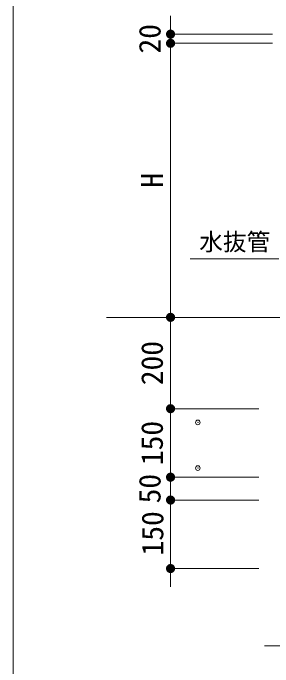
# Model space of a CAD drawing. Units: millimetres on the paper, scale 1:20. Extents: x 11 to 3083, y 13 to 5005.
# Drawn here: x 10.9 to 39.3, y 81.8 to 153.3 of the extents above; entities that cross this region are included whole.
import ezdxf
from ezdxf.enums import TextEntityAlignment as Align

# ---------------------------------------------------------------- set-up
doc = ezdxf.new("R2010")
doc.units = ezdxf.units.MM
doc.header["$PDMODE"] = 32
doc.header["$PDSIZE"] = 0.5
for name, color, linetype, lineweight in [('_0-0_', 7, 'Continuous', 13), ('寸法', 1, 'Continuous', 13), ('本体', 7, 'Continuous', 13)]:
    doc.layers.add(name, color=color, linetype=linetype, lineweight=lineweight)
doc.styles.add('ＭＳ ゴシック', font='')
doc.styles.get('ＭＳ ゴシック').set_extended_font_data('MS Gothic')

# ---------------------------------------------------------------- blocks, each defined once
blk = doc.blocks.new('filled_dot')
at = {"color": 0, "linetype": 'Continuous', "lineweight": -2, "const_width": 1.25}
blk.add_lwpolyline([(-0.625, 0, 1), (0.625, 0, 1)], format="xyb", close=True, dxfattribs=at)

msp = doc.modelspace()

# ---------------------------------------------------------------- linework, layer by layer
at = {"layer": '_0-0_', "color": 6}
msp.add_line((10.863, 193.956), (10.863, 12.775), dxfattribs=at)
at = {"layer": '_0-0_', "color": 4}
for p in [(31.08, 108.524), (31.08, 103.524)]:
    msp.add_point(p, dxfattribs=at)
at = {"layer": '寸法'}
for p, q in [((28.091, 153.024), (28.091, 148.024)), ((39.247, 151.024), (28.091, 151.024)), ((28.091, 150.024), (28.091, 120.024)), ((39.247, 150.024), (28.091, 150.024)), ((39.247, 150.024), (28.091, 150.024)), ((37.747, 120.024), (28.091, 120.024)), ((28.091, 120.024), (28.091, 110.024)), ((37.747, 120.024), (28.091, 120.024)), ((28.091, 110.024), (28.091, 102.524)), ((37.747, 110.024), (28.091, 110.024)), ((37.747, 110.024), (28.091, 110.024)), ((28.091, 104.524), (28.091, 98.024)), ((37.747, 102.524), (28.091, 102.524)), ((37.747, 102.524), (28.091, 102.524)), ((28.091, 102.024), (28.091, 90.524)), ((37.747, 100.024), (28.091, 100.024)), ((37.747, 100.024), (28.091, 100.024)), ((37.747, 92.524), (28.091, 92.524)), ((38.38, 84.067), (44.88, 84.067))]:
    msp.add_line(p, q, dxfattribs=at)
at = {"layer": '本体', "color": 1}
msp.add_line((39.922, 126.418), (30.246, 126.418), dxfattribs=at)
at = {"layer": '本体'}
msp.add_line((42.88, 120.024), (21.085, 120.024), dxfattribs=at)

# ---------------------------------------------------------------- block references
at = {"layer": '寸法', "xscale": 0.4, "yscale": 0.4}
for p, rotation in [((28.091, 151.024), 90), ((28.091, 150.024), 270), ((28.091, 150.024), 270), ((28.091, 120.024), 90), ((28.091, 120.024), 270), ((28.091, 110.024), 270), ((28.091, 110.024), 90), ((28.091, 102.524), 90), ((28.091, 102.524), 90), ((28.091, 100.024), 270), ((28.091, 100.024), 90), ((28.091, 92.524), 270)]:
    msp.add_blockref('filled_dot', p, dxfattribs=dict(at, rotation=rotation))

# ---------------------------------------------------------------- texts
at = {"layer": '寸法', "style": 'ＭＳ ゴシック'}
for s, p in [('20', (27.71, 148.905)), ('H', (27.96, 134.214)), ('200', (27.96, 112.595)), ('150', (27.96, 103.845)), ('50', (27.71, 99.655)), ('150', (28.011, 93.955))]:
    msp.add_text(s, height=2.374, rotation=90, dxfattribs=at).set_placement(p, align=Align.BOTTOM_LEFT)
at = {"layer": '寸法', "color": 3, "style": 'ＭＳ ゴシック'}
msp.add_text('水抜管', height=1.899, dxfattribs=at).set_placement((31.226, 126.77), align=Align.BOTTOM_LEFT)

doc.saveas('drawing.dxf')
